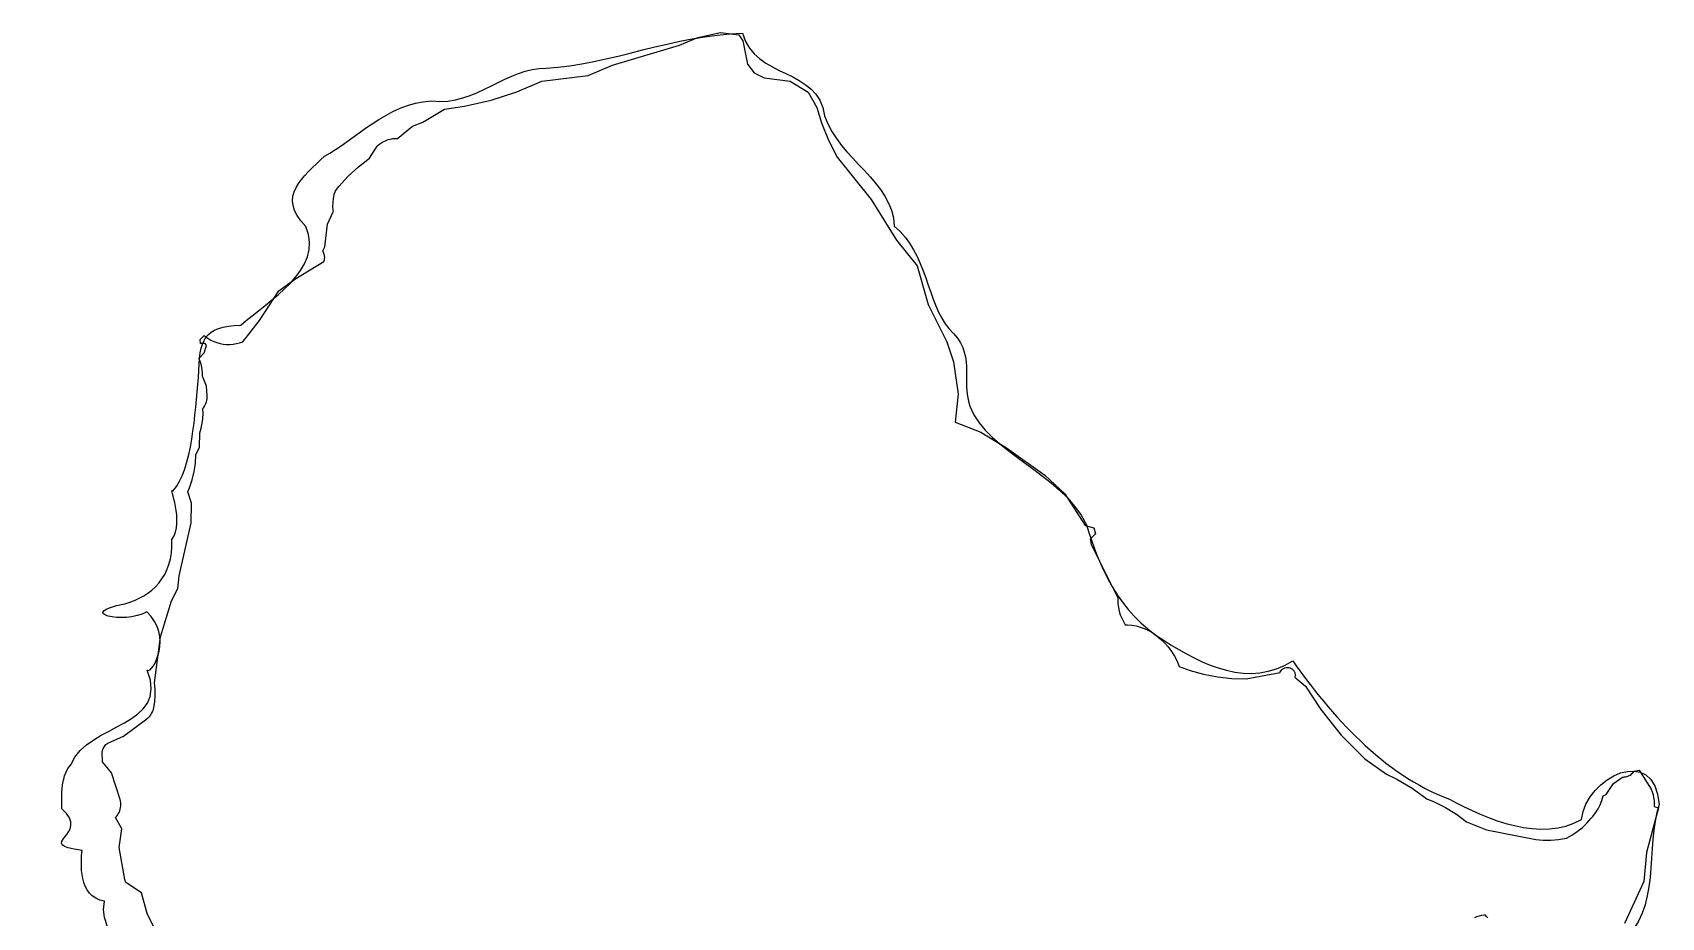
# Model space of a CAD drawing. Extents: x 1 to 394, y 101 to 384.
# Drawn here: x 171.3 to 243.3, y 345 to 384.1 of the extents above; entities that cross this region are included whole.
import ezdxf

# ---------------------------------------------------------------- set-up
doc = ezdxf.new("R2010")
doc.units = 0
doc.layers.get('0').update_dxf_attribs({"linetype": 'CONTINUOUS'})

msp = doc.modelspace()

# ---------------------------------------------------------------- linework, layer by layer
at = {"color": 3}
for points in [[(176.743498, 344.46435), (176.379281, 345.217351), (176.137828, 346.125863), (175.433931, 346.588304), (175.397053, 346.711076), (175.147419, 348.127045), (175.266097, 348.957802), (174.987808, 349.461167), (175.020495, 349.502089), (175.065544, 349.559385), (175.106508, 349.620767), (175.139194, 349.682149), (175.167795, 349.751724), (175.188225, 349.821298), (175.204568, 349.890873), (175.216826, 349.960448), (175.221016, 350.034108), (175.216826, 350.107769), (175.208444, 350.177343), (175.192101, 350.251004), (174.807413, 351.429614), (174.414543, 351.920702), (174.390028, 352.358589), (174.402285, 352.403606), (174.418629, 352.45271), (174.439058, 352.501813), (174.463573, 352.550917), (174.492174, 352.595935), (174.524861, 352.636856), (174.557548, 352.673691), (174.598511, 352.710527), (174.639474, 352.743266), (175.339275, 353.046104), (176.362372, 353.807289), (176.399249, 353.835932), (176.45247, 353.885036), (176.497519, 353.938236), (176.542568, 353.995532), (176.579446, 354.052828), (176.612133, 354.118306), (176.640734, 354.183785), (176.661163, 354.253359), (176.67342, 354.302463), (176.718469, 354.576654), (176.738899, 354.850845), (176.738899, 355.129128), (176.710298, 355.403319), (176.976308, 357.429054), (177.463299, 359.029182), (177.737491, 359.565286), (177.798883, 360.13413), (178.318614, 362.462703), (178.343129, 363.338476), (178.171251, 363.841841), (178.244901, 364.021906), (178.363579, 364.36976), (178.453573, 364.729891), (178.510879, 365.094115), (178.535394, 365.466522), (178.69909, 365.810284), (178.703281, 366.440513), (178.768759, 366.649226), (178.813808, 366.866123), (178.842409, 367.08302), (178.854667, 367.30401), (178.842409, 367.524998), (178.866924, 367.553641), (178.911973, 367.615023), (178.94466, 367.676405), (178.977347, 367.741884), (179.001862, 367.807362), (179.018206, 367.876937), (179.030463, 367.946511), (179.038844, 368.020172), (179.038844, 368.089747), (178.997881, 368.507171), (178.821907, 368.940965), (178.821907, 369.076014), (178.813525, 369.211063), (178.793096, 369.346112), (178.764495, 369.477068), (178.719446, 369.603933), (178.666225, 369.726705), (178.8954, 369.976341), (178.997755, 370.307825), (178.944535, 370.381486), (178.739907, 370.389658), (178.719478, 370.561539), (178.899548, 370.741604), (178.944597, 370.700683), (179.063276, 370.61883), (179.190136, 370.541073), (179.321093, 370.479691), (179.460232, 370.426491), (179.599381, 370.389656), (179.742616, 370.361013), (179.889937, 370.348734), (180.037269, 370.344648), (180.18459, 370.356927), (180.327825, 370.381484), (180.466964, 370.418319), (180.606103, 370.467423), (181.338643, 371.404582), (182.193958, 372.710056), (182.897845, 373.225698), (184.178769, 374.003254), (184.195113, 374.04009), (184.20737, 374.081011), (184.215752, 374.121932), (184.224133, 374.203785), (184.219942, 374.244707), (184.215752, 374.289724), (184.203494, 374.32656), (184.191237, 374.367481), (184.174893, 374.408403), (184.154464, 374.445238), (184.134035, 374.477977), (184.228114, 374.658043), (184.350878, 375.652496), (184.604609, 376.233615), (184.600419, 376.262258), (184.588161, 376.438232), (184.592352, 376.614204), (184.608695, 376.790177), (184.645572, 376.962058), (184.694707, 377.133939), (184.846125, 377.322189), (185.263552, 377.776445), (185.713708, 378.189778), (186.20071, 378.566278), (186.536284, 379.102381), (186.581333, 379.143306), (186.659069, 379.208784), (186.744976, 379.266077), (186.839055, 379.315186), (186.933135, 379.360203), (187.0313, 379.392942), (187.129465, 379.417497), (187.231821, 379.437959), (187.334177, 379.442055), (187.440576, 379.442055), (188.099456, 379.986343), (188.553708, 380.170502), (189.507241, 380.739344), (190.399381, 380.870301), (191.569809, 381.1404), (192.711584, 381.504623), (193.816534, 381.971157), (195.854545, 382.224885), (196.930852, 382.687326), (199.897839, 383.563099), (200.708125, 383.898675), (201.698493, 384.119665), (202.50878, 384.02554), (202.697033, 383.751349), (202.889382, 382.720065), (203.196303, 382.33538), (203.626008, 382.126667), (204.784158, 381.971157), (205.582177, 381.488253), (205.954586, 380.808916), (206.1633, 380.13367), (206.474317, 379.364299), (206.850823, 378.623575), (208.356825, 376.75335), (209.478139, 374.952695), (210.386654, 373.819102), (210.869549, 372.104387), (211.700307, 370.463336), (211.999056, 369.58347), (212.203673, 368.155224), (212.06862, 366.915227), (213.206309, 366.469156), (214.331719, 365.781634), (216.034157, 364.574376), (216.918114, 363.747711), (217.806169, 362.348112), (218.18676, 362.241709), (218.26041, 361.979796), (218.031236, 361.750622), (218.076285, 361.513263), (219.258992, 359.164227), (219.254801, 359.070105), (219.258992, 358.902316), (219.279421, 358.734528), (219.312108, 358.570832), (219.361243, 358.411229), (219.422635, 358.255718), (219.496285, 358.108392), (219.582193, 357.965158), (219.684549, 357.965158), (219.868705, 357.948783), (220.056948, 357.916044), (220.237018, 357.86694), (220.412993, 357.805558), (220.584871, 357.723705), (220.748567, 357.633669), (220.904081, 357.523174), (220.932681, 357.502714), (221.129117, 357.347202), (221.313273, 357.175322), (221.476969, 356.991164), (221.628386, 356.790636), (221.759343, 356.577832), (221.869839, 356.356843), (221.963918, 356.123576), (222.45091, 355.951695), (223.032033, 355.783907), (223.654077, 355.661135), (224.284304, 355.59156), (224.918627, 355.575185), (226.416447, 355.861653), (226.428704, 355.890296), (226.477839, 355.963957), (226.498268, 355.988514), (226.522783, 356.008974), (226.543213, 356.025349), (226.571814, 356.041724), (226.596329, 356.054003), (226.62493, 356.066281), (226.682236, 356.082656), (226.710837, 356.086742), (226.77223, 356.086742), (226.800831, 356.082656), (226.858137, 356.066281), (226.915444, 356.037638), (226.964579, 356.004899), (226.989094, 355.984438), (227.005437, 355.959881), (227.025867, 355.935324), (227.04221, 355.910767), (227.054468, 355.88621), (227.066725, 355.857568), (227.075106, 355.828925), (227.083488, 355.771629), (227.087678, 355.738889), (227.075421, 355.65295), (227.546048, 355.251895), (228.217206, 354.232888), (229.109346, 353.091109), (230.161096, 352.051641), (231.1228, 351.36821), (231.568881, 351.147221), (232.256403, 350.746166), (232.907091, 350.283725), (233.2263, 350.152768), (233.72557, 349.899039), (234.204379, 349.600295), (234.658631, 349.264719), (235.542589, 348.90868), (237.707471, 348.487163), (238.034863, 348.45852), (238.37863, 348.45852), (238.722386, 348.487163), (239.062056, 348.548545), (239.307595, 348.679501), (239.544961, 348.835012), (239.761857, 349.006893), (239.966474, 349.199236), (240.150631, 349.407947), (240.232453, 349.497983), (240.355217, 349.661679), (240.461627, 349.837652), (240.555706, 350.017718), (240.629356, 350.210059), (240.690749, 350.406494), (240.825791, 350.467877), (241.149097, 350.95078), (241.541967, 351.241339), (241.582931, 351.241339), (241.632066, 351.245425), (241.685286, 351.253597), (241.734421, 351.265875), (241.783556, 351.28225), (241.832691, 351.306807), (241.87774, 351.331364), (241.918704, 351.360007), (241.959667, 351.392746), (241.996544, 351.425485), (242.062023, 351.507339), (242.270736, 351.54826), (242.806842, 350.709319), (242.851891, 350.586546), (242.892854, 350.463775), (242.917369, 350.33691), (242.933713, 350.210046), (242.937903, 350.079089), (242.933713, 349.948132), (243.130148, 349.882654), (242.606321, 347.914211), (242.487643, 346.629199), (241.636424, 344.77125)], [(235.600252, 345.029057), (235.53886, 345.086353), (235.485639, 345.147735), (235.428332, 345.143649), (235.317836, 345.127274), (235.20734, 345.102717), (235.10094, 345.065882), (234.998585, 345.024961)]]:
    msp.add_lwpolyline(points, dxfattribs=at)
at = {"color": 1}
for points in [[(194.001424, 382.54773), (196.778345, 382.68932), (199.69627, 384.03707), (202.67278, 384.086443)], [(202.67278, 384.086443), (203.252426, 382.042511), (206.010971, 382.599284), (206.302942, 380.4401)], [(188.934719, 381.099083), (190.924695, 380.866787), (192.324591, 382.614785), (194.001424, 382.54773)], [(184.21176, 378.668635), (185.470935, 379.2942), (186.99656, 381.028114), (188.934719, 381.099083)], [(206.302942, 380.4401), (206.945656, 378.490347), (209.320362, 377.563837), (209.381126, 375.570194)], [(183.390316, 375.558441), (182.06056, 376.892579), (183.288274, 377.762084), (184.21176, 378.668635)], [(180.525894, 371.200074), (181.702252, 372.271238), (184.223693, 373.63635), (183.390316, 375.558441)], [(209.381126, 375.570194), (210.813657, 374.416191), (210.838863, 372.13702), (211.790835, 371.043977)], [(178.654429, 368.883796), (178.695811, 370.631087), (178.854792, 371.116807), (180.525894, 371.200074)], [(211.790835, 371.043977), (213.031057, 369.941521), (212.299261, 368.834119), (212.716017, 367.614525)], [(177.511114, 363.866557), (178.417125, 364.878374), (178.471309, 367.295143), (178.654429, 368.883796)], [(212.716017, 367.614525), (213.535723, 365.53954), (216.677364, 364.757046), (217.876099, 362.376296)], [(177.478741, 361.734394), (178.040629, 362.523901), (177.320703, 364.122306), (177.511114, 363.866557)], [(217.876099, 362.376296), (218.374751, 360.637418), (219.281474, 358.489057), (221.293106, 357.277199)], [(175.394885, 358.89024), (176.583406, 359.236811), (177.530705, 360.050193), (177.478741, 361.734394)], [(176.364771, 358.534226), (175.35036, 357.968469), (173.167699, 358.487354), (175.394885, 358.89024)], [(176.388972, 355.960136), (176.642452, 355.80318), (177.52927, 357.494278), (176.364771, 358.534226)], [(221.293106, 357.277199), (222.984532, 356.17661), (225.064984, 355.154608), (226.977748, 356.376875)], [(226.977748, 356.376875), (228.639369, 354.00155), (230.973269, 351.343917), (233.901639, 350.267038)], [(173.006402, 351.785931), (173.833525, 353.688763), (177.373557, 353.42763), (176.388972, 355.960136)], [(239.724425, 349.366755), (239.951765, 351.256505), (242.97236, 352.736018), (243.154621, 350.029668)], [(172.609813, 349.837965), (172.640614, 350.157086), (172.496446, 351.22756), (173.006402, 351.785931)], [(173.507118, 347.992467), (171.321272, 348.294678), (173.965141, 348.686274), (172.609813, 349.837965)], [(233.901639, 350.267038), (235.540169, 349.351187), (237.993805, 348.365982), (239.724425, 349.366755)], [(243.154621, 350.029668), (242.544666, 348.182542), (243.260958, 345.319063), (241.487028, 343.968792)], [(174.497465, 345.753946), (173.294423, 345.952158), (173.46825, 347.501463), (173.507118, 347.992467)], [(179.05545, 341.8657), (177.361404, 341.535989), (174.061892, 343.880201), (174.497465, 345.753946)]]:
    msp.add_open_spline(points, degree=3, dxfattribs=at)

doc.saveas('drawing.dxf')
